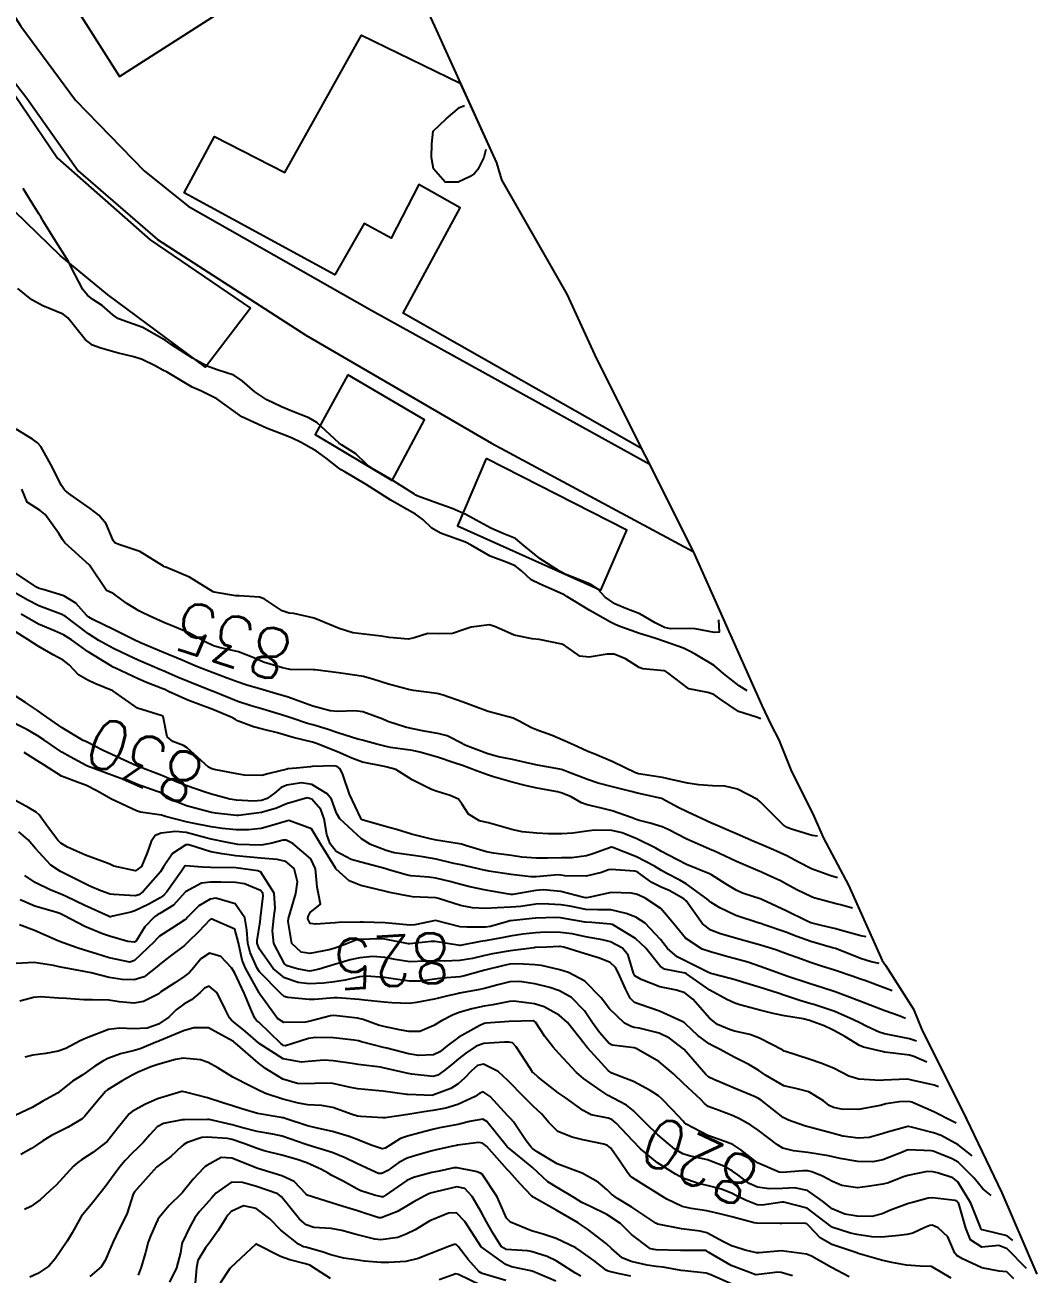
# Model space of a CAD drawing. Header units: metres. Extents: x 318500 to 325275, y 7408834 to 7428799.
# Drawn here: x 321994.5 to 322074.8, y 7423178.1 to 7423277.9 of the extents above; entities that cross this region are included whole.
import ezdxf
from ezdxf.enums import TextEntityAlignment as Align

# ---------------------------------------------------------------- set-up
doc = ezdxf.new("R2010")
doc.units = ezdxf.units.M
doc.header["$MEASUREMENT"] = 0
for name, color, linetype in [('Area', 45, 'Continuous'), ('Cotas', 45, 'Continuous'), ('Curvas de Nivel 1m', 11, 'Continuous'), ('Curvas de Nivel 5m', 15, 'Continuous'), ('Edificações', 30, 'Continuous'), ('Vias Primárias', 230, 'Continuous'), ('Vias Secundárias', 230, 'Continuous')]:
    doc.layers.add(name, color=color, linetype=linetype)
doc.styles.add('Style-STANDARD', font='STANDARD.shx')

msp = doc.modelspace()

# ---------------------------------------------------------------- linework, layer by layer
at = {"layer": 'Area'}
msp.add_lwpolyline([(322022.655, 7423287.759), (322027.238, 7423277.824), (322032.185, 7423266.905), (322032.6, 7423265.552), (322037.802, 7423256.427), (322040.186, 7423251.253), (322047.896, 7423235.872), (322050.324, 7423230.438), (322053.38, 7423223.571), (322054.131, 7423222.013), (322054.759, 7423220.826), (322055.698, 7423218.448), (322057.531, 7423214.751), (322058.321, 7423212.976), (322060.299, 7423209.231), (322062.996, 7423203.216), (322063.269, 7423202.845), (322065.517, 7423199.33), (322066.194, 7423197.626), (322069.413, 7423191.219), (322072.552, 7423184.667), (322075.348, 7423178.178)], dxfattribs=at)
at = {"layer": 'Curvas de Nivel 1m', "flags": 128}
for points, elevation in [([(322031.33, 7423267.98), (322031.176, 7423267.322), (322030.698, 7423266.384), (322030.427, 7423266.065), (322030.101, 7423265.823), (322029.141, 7423265.358), (322028.094, 7423265.356), (322027.167, 7423266.434), (322027.01, 7423267.327), (322027.018, 7423268.437), (322027.144, 7423269.436), (322028.16, 7423270.42), (322029.245, 7423271.333), (322029.63, 7423271.49)], 839), ([(322049.92, 7423230.42), (322049.968, 7423229.431), (322049.619, 7423229.403), (322048.059, 7423229.71), (322047.624, 7423229.725), (322046.086, 7423229.71), (322045.625, 7423229.82), (322044.867, 7423230.191), (322043.64, 7423230.885), (322042.532, 7423231.336), (322041.652, 7423231.692), (322040.887, 7423232.242), (322040.292, 7423232.876), (322039.67, 7423233.256), (322038.97, 7423233.568), (322037.678, 7423234.074), (322037.225, 7423234.295), (322035.695, 7423235.293), (322034.393, 7423236.33), (322033.718, 7423236.906), (322032.785, 7423237.293), (322031.731, 7423237.741), (322030.57, 7423238.382), (322029.744, 7423238.837), (322028.648, 7423239.311), (322027.748, 7423239.618), (322025.909, 7423240.296), (322025.759, 7423240.376), (322025.637, 7423240.451), (322023.777, 7423241.628), (322022.273, 7423242.493), (322021.977, 7423242.682), (322021.794, 7423242.873), (322020.955, 7423243.666), (322019.809, 7423244.385), (322019.72, 7423244.441), (322019.624, 7423244.532), (322017.834, 7423246.171), (322017.208, 7423246.559), (322015.848, 7423247.088), (322015.023, 7423247.422), (322013.86, 7423247.976), (322012.879, 7423248.62), (322011.879, 7423249.515), (322011.199, 7423249.957), (322009.887, 7423250.376), (322009.078, 7423250.668), (322007.899, 7423251.301), (322006.216, 7423252.405), (322005.918, 7423252.61), (322005.761, 7423252.712), (322003.935, 7423253.752), (322002.383, 7423254.316), (322001.946, 7423254.474), (322001.545, 7423254.766), (322000.698, 7423255.519), (321999.962, 7423256.001), (321999.514, 7423256.345), (321999.159, 7423256.802), (321998.192, 7423258.623), (321998.103, 7423258.818), (321998.003, 7423259.034), (321996.862, 7423260.832), (321996.043, 7423262.173), (321995.794, 7423262.59), (321995.635, 7423262.846), (321994.901, 7423264.024), (321994.393, 7423264.865)], 838), ([(322052.23, 7423224.76), (322051.566, 7423225.141), (322050.355, 7423226.118), (322049.586, 7423226.773), (322048.052, 7423227.689), (322047.598, 7423227.916), (322047.451, 7423228.004), (322047.123, 7423228.157), (322045.608, 7423228.702), (322044.853, 7423228.949), (322043.617, 7423229.32), (322041.902, 7423229.951), (322041.628, 7423230.072), (322041.312, 7423230.235), (322039.644, 7423231.169), (322037.816, 7423232.288), (322037.719, 7423232.348), (322037.661, 7423232.378), (322037.493, 7423232.461), (322035.67, 7423233.262), (322034.962, 7423233.61), (322034.191, 7423234.332), (322033.686, 7423234.727), (322033.04, 7423234.999), (322031.697, 7423235.506), (322030.166, 7423236.385), (322029.714, 7423236.624), (322028.397, 7423237.087), (322027.719, 7423237.335), (322027.037, 7423237.744), (322026.303, 7423238.441), (322025.736, 7423238.865), (322024.829, 7423239.374), (322023.753, 7423239.974), (322022.951, 7423240.482), (322021.771, 7423241.221), (322020.07, 7423242.241), (322019.788, 7423242.404), (322019.605, 7423242.532), (322018.584, 7423243.328), (322017.803, 7423243.889), (322017.378, 7423244.129), (322016.584, 7423244.568), (322015.816, 7423244.958), (322015.217, 7423245.191), (322013.827, 7423245.714), (322011.84, 7423246.63), (322009.861, 7423248.055), (322008.617, 7423248.673), (322007.873, 7423249.005), (322006.816, 7423249.632), (322005.885, 7423250.182), (322005.532, 7423250.361), (322004.869, 7423250.725), (322003.897, 7423251.211), (322003.235, 7423251.411), (322001.905, 7423251.742), (322000.579, 7423252.111), (321999.913, 7423252.345), (321999.333, 7423252.799), (321997.946, 7423254.53), (321997.576, 7423254.824), (321995.957, 7423255.492), (321995.073, 7423255.965), (321993.97, 7423256.87)], 837), ([(322053.3, 7423222.52), (322052.971, 7423222.636), (322051.535, 7423223.112), (322050.023, 7423224.123), (322049.555, 7423224.445), (322049.077, 7423224.615), (322047.561, 7423224.906), (322045.875, 7423226.176), (322045.708, 7423226.305), (322045.582, 7423226.353), (322043.882, 7423226.504), (322043.584, 7423226.612), (322042.499, 7423227.312), (322041.595, 7423227.691), (322041.035, 7423227.679), (322039.592, 7423227.446), (322038.841, 7423227.52), (322037.747, 7423228.288), (322037.602, 7423228.397), (322037.423, 7423228.471), (322035.608, 7423228.85), (322035.036, 7423228.892), (322033.613, 7423229.183), (322032.123, 7423229.862), (322031.625, 7423230.015), (322030.171, 7423229.835), (322029.619, 7423229.652), (322028.684, 7423229.334), (322027.613, 7423229.31), (322026.721, 7423229.325), (322025.608, 7423228.983), (322025.175, 7423228.886), (322023.608, 7423229.012), (322022.982, 7423229.107), (322021.612, 7423229.275), (322020.731, 7423229.391), (322019.618, 7423229.719), (322017.63, 7423230.55), (322015.997, 7423230.938), (322015.634, 7423230.956), (322015.071, 7423231.15), (322013.645, 7423232.094), (322013.261, 7423232.221), (322011.647, 7423232.325), (322011.359, 7423232.346), (322009.65, 7423232.623), (322009.557, 7423232.661), (322007.667, 7423233.824), (322005.772, 7423234.616), (322005.679, 7423234.659), (322005.597, 7423234.711), (322003.697, 7423235.868), (322002.016, 7423236.447), (322001.707, 7423236.574), (322001.567, 7423236.762), (322001.026, 7423238.074), (322000.427, 7423238.78), (321999.738, 7423239.315), (321998.144, 7423240.424), (321997.759, 7423240.731), (321997.672, 7423240.821), (321997.452, 7423241.136), (321996.6, 7423242.832), (321995.804, 7423244.271), (321995.526, 7423244.563), (321995.126, 7423244.85), (321993.822, 7423245.641)], 836), ([(322059.44, 7423209.82), (322059.359, 7423209.842), (322059.242, 7423209.875), (322058.828, 7423209.998), (322057.368, 7423210.54), (322056.369, 7423211.041), (322055.383, 7423211.577), (322054.332, 7423212.061), (322053.396, 7423212.45), (322052.756, 7423212.724), (322051.408, 7423213.3), (322049.498, 7423214.129), (322049.444, 7423214.153), (322049.42, 7423214.159), (322049.374, 7423214.177), (322047.429, 7423215.097), (322046.707, 7423215.435), (322045.44, 7423216.131), (322045.406, 7423216.146), (322045.258, 7423216.183), (322043.446, 7423216.581), (322042.962, 7423216.7), (322041.453, 7423217.082), (322040.32, 7423217.384), (322039.461, 7423217.659), (322037.863, 7423218.284), (322037.472, 7423218.442), (322037.26, 7423218.506), (322035.478, 7423218.82), (322034.854, 7423218.945), (322033.484, 7423219.266), (322032.345, 7423219.493), (322031.49, 7423219.713), (322029.748, 7423220.386), (322029.583, 7423220.472), (322029.501, 7423220.526), (322028.244, 7423221.145), (322027.509, 7423221.347), (322026.418, 7423221.524), (322025.513, 7423221.707), (322024.925, 7423221.859), (322023.518, 7423222.299), (322023.395, 7423222.348), (322023.111, 7423222.476), (322021.529, 7423223.074), (322020.89, 7423223.146), (322019.529, 7423223.088), (322018.907, 7423223.151), (322017.535, 7423223.534), (322016.049, 7423224.065), (322015.545, 7423224.235), (322014.353, 7423224.592), (322013.552, 7423224.836), (322012.174, 7423225.238), (322011.558, 7423225.437), (322010.685, 7423225.767), (322009.565, 7423226.177), (322008.3, 7423226.673), (322007.575, 7423226.987), (322007.079, 7423227.186), (322005.586, 7423227.804), (322003.748, 7423228.588), (322003.599, 7423228.654), (322003.411, 7423228.742), (322001.613, 7423229.652), (321999.962, 7423230.448), (321999.628, 7423230.638), (321999.453, 7423230.793), (321998.585, 7423231.751), (321997.645, 7423232.346), (321995.971, 7423232.837), (321995.651, 7423232.928), (321995.459, 7423233.036), (321993.67, 7423234.233)], 834), ([(322060.62, 7423207.4), (322059.666, 7423207.656), (322059.336, 7423207.743), (322058.352, 7423208.005), (322057.546, 7423208.221), (322057.343, 7423208.294), (322056.176, 7423208.865), (322055.353, 7423209.325), (322054.876, 7423209.576), (322053.815, 7423210.065), (322053.363, 7423210.264), (322053.038, 7423210.401), (322051.375, 7423211.111), (322049.546, 7423211.969), (322049.389, 7423212.037), (322049.155, 7423212.132), (322047.401, 7423212.909), (322045.918, 7423213.667), (322045.416, 7423213.894), (322044.475, 7423214.194), (322043.62, 7423214.405), (322043.422, 7423214.458), (322043.039, 7423214.599), (322041.429, 7423215.173), (322040.576, 7423215.387), (322039.434, 7423215.648), (322038.976, 7423215.807), (322038.157, 7423216.279), (322037.444, 7423216.589), (322037.063, 7423216.677), (322035.45, 7423216.972), (322034.603, 7423217.173), (322033.457, 7423217.467), (322031.947, 7423217.871), (322031.465, 7423218.034), (322030.586, 7423218.373), (322029.476, 7423218.776), (322028.898, 7423218.979), (322027.486, 7423219.458), (322026.067, 7423219.858), (322025.493, 7423219.976), (322023.724, 7423220.239), (322023.497, 7423220.279), (322022.641, 7423220.483), (322021.749, 7423220.743), (322021.503, 7423220.809), (322021.11, 7423220.898), (322019.509, 7423221.405), (322018.673, 7423221.694), (322017.515, 7423222.032), (322017.108, 7423222.148), (322015.84, 7423222.575), (322015.522, 7423222.686), (322015.37, 7423222.734), (322013.53, 7423223.291), (322012.593, 7423223.555), (322011.539, 7423223.904), (322009.653, 7423224.658), (322009.582, 7423224.691), (322009.55, 7423224.702), (322009.483, 7423224.728), (322007.558, 7423225.491), (322006.719, 7423225.85), (322005.566, 7423226.345), (322005.307, 7423226.453), (322004.683, 7423226.723), (322003.577, 7423227.207), (322002.761, 7423227.57), (322001.591, 7423228.141), (322000.429, 7423228.778), (321999.608, 7423229.308), (321997.746, 7423230.701), (321997.629, 7423230.778), (321997.542, 7423230.821), (321995.637, 7423231.544), (321994.767, 7423231.978), (321993.648, 7423232.637)], 833), ([(322061.73, 7423205.1), (322061.298, 7423205.183), (322059.649, 7423205.642), (322059.306, 7423205.736), (322058.165, 7423206.007), (322057.313, 7423206.23), (322056.961, 7423206.379), (322055.327, 7423207.194), (322053.432, 7423208.069), (322053.369, 7423208.099), (322053.34, 7423208.111), (322051.845, 7423208.592), (322051.347, 7423208.822), (322050.552, 7423209.312), (322049.359, 7423210.054), (322049.196, 7423210.132), (322047.371, 7423210.896), (322045.932, 7423211.622), (322045.386, 7423211.934), (322044.931, 7423212.187), (322043.401, 7423212.933), (322042.225, 7423213.405), (322041.411, 7423213.599), (322040.046, 7423213.615), (322039.409, 7423213.535), (322038.286, 7423213.398), (322037.406, 7423213.34), (322036.357, 7423213.345), (322035.406, 7423213.382), (322034.237, 7423213.498), (322033.41, 7423213.675), (322031.568, 7423214.209), (322031.418, 7423214.241), (322030.846, 7423214.369), (322029.959, 7423214.916), (322029.433, 7423215.72), (322029.152, 7423216.109), (322028.48, 7423216.404), (322027.444, 7423216.717), (322027, 7423216.871), (322025.458, 7423217.65), (322024.151, 7423218.46), (322023.473, 7423218.666), (322023.239, 7423218.708), (322021.478, 7423219.057), (322020.629, 7423219.363), (322019.49, 7423219.882), (322017.824, 7423220.545), (322017.586, 7423220.634), (322017.501, 7423220.66), (322015.949, 7423221.018), (322015.506, 7423221.146), (322014.696, 7423221.4), (322013.511, 7423221.692), (322012.78, 7423221.878), (322011.517, 7423222.365), (322011.341, 7423222.455), (322010.996, 7423222.638), (322009.529, 7423223.269), (322008.601, 7423223.603), (322007.54, 7423224.007), (322006, 7423224.703), (322005.692, 7423224.848), (322005.552, 7423224.907), (322004.24, 7423225.413), (322003.56, 7423225.71), (322001.757, 7423226.569), (322001.569, 7423226.643), (322001.493, 7423226.685), (322001.366, 7423226.763), (321999.586, 7423227.866), (321998.24, 7423228.81), (321997.606, 7423229.221), (321996.893, 7423229.544), (321995.619, 7423230.086), (321994.221, 7423230.861)], 832), ([(322062.76, 7423202.98), (322062.128, 7423203.1), (322061.274, 7423203.371), (322059.741, 7423203.985), (322059.283, 7423204.165), (322059.043, 7423204.235), (322057.291, 7423204.747), (322056.193, 7423205.14), (322055.301, 7423205.469), (322053.581, 7423206.067), (322053.311, 7423206.161), (322053.18, 7423206.204), (322051.321, 7423206.817), (322050.022, 7423207.428), (322049.336, 7423207.861), (322048.987, 7423208.134), (322047.352, 7423209.335), (322046.835, 7423209.638), (322045.802, 7423210.173), (322045.364, 7423210.417), (322044.811, 7423210.746), (322043.379, 7423211.505), (322041.482, 7423212.229), (322041.39, 7423212.255), (322041.365, 7423212.256), (322041.287, 7423212.232), (322039.896, 7423211.739), (322039.38, 7423211.584), (322038.222, 7423211.427), (322037.377, 7423211.413), (322036.278, 7423211.395), (322035.376, 7423211.377), (322034.23, 7423211.475), (322033.379, 7423211.597), (322031.944, 7423211.792), (322031.383, 7423211.906), (322029.786, 7423212.384), (322029.392, 7423212.51), (322029.238, 7423212.547), (322027.396, 7423212.84), (322026.885, 7423212.938), (322025.403, 7423213.313), (322024.197, 7423213.67), (322023.411, 7423213.893), (322021.47, 7423214.448), (322021.42, 7423214.472), (322021.392, 7423214.5), (322021.344, 7423214.578), (322020.446, 7423216.51), (322019.916, 7423218.062), (322019.719, 7423218.518), (322019.473, 7423218.702), (322019.229, 7423218.768), (322017.472, 7423218.705), (322017.331, 7423218.693), (322016.221, 7423218.569), (322015.538, 7423218.51), (322015.469, 7423218.507), (322013.933, 7423218.125), (322013.461, 7423217.984), (322012.072, 7423218.01), (322011.462, 7423218.121), (322009.649, 7423218.476), (322009.468, 7423218.524), (322009.183, 7423218.663), (322007.493, 7423220.206), (322007.199, 7423220.388), (322006.343, 7423220.697), (322005.88, 7423221.088), (322005.574, 7423222.709), (322005.52, 7423222.739), (322005.483, 7423222.748), (322003.529, 7423223.363), (322001.55, 7423224.76), (322000.111, 7423225.337), (321999.558, 7423225.606), (321998.796, 7423226.035), (321998.055, 7423226.813), (321997.576, 7423227.188), (321996.786, 7423227.624), (321995.592, 7423228.32), (321994.747, 7423228.853), (321993.61, 7423229.561)], 831), ([(322064.87, 7423198.6), (322064.346, 7423198.79), (322063.219, 7423199.193), (322061.23, 7423199.97), (322059.241, 7423200.73), (322058.181, 7423201.071), (322057.25, 7423201.352), (322055.305, 7423202.004), (322055.26, 7423202.018), (322055.174, 7423202.051), (322053.267, 7423202.747), (322052.261, 7423203.076), (322051.273, 7423203.361), (322050.686, 7423203.521), (322049.278, 7423203.913), (322048.613, 7423204.137), (322047.293, 7423204.991), (322046.325, 7423206.165), (322045.328, 7423207.362), (322044.08, 7423208.199), (322043.56, 7423208.425), (322043.343, 7423208.506), (322042.952, 7423208.606), (322041.344, 7423208.656), (322039.545, 7423208.257), (322039.385, 7423208.214), (322039.339, 7423208.216), (322039.16, 7423208.262), (322037.344, 7423208.726), (322035.914, 7423208.87), (322035.345, 7423208.818), (322033.492, 7423208.488), (322033.341, 7423208.483), (322033.174, 7423208.509), (322031.345, 7423208.84), (322030.074, 7423209.106), (322029.349, 7423209.286), (322028.476, 7423209.528), (322027.354, 7423209.798), (322026.801, 7423209.872), (322025.355, 7423209.984), (322024.969, 7423210.058), (322023.584, 7423210.467), (322023.361, 7423210.535), (322023.273, 7423210.559), (322021.369, 7423211.071), (322020.587, 7423211.293), (322019.381, 7423211.927), (322018.894, 7423212.527), (322018.644, 7423213.289), (322018.431, 7423214.535), (322018.159, 7423215.271), (322017.436, 7423216.111), (322017.079, 7423216.198), (322015.431, 7423215.728), (322014.622, 7423215.394), (322013.424, 7423215.036), (322011.596, 7423214.802), (322011.422, 7423214.802), (322009.743, 7423214.975), (322009.424, 7423215.038), (322008.921, 7423215.169), (322007.429, 7423215.571), (322006.64, 7423215.9), (322005.439, 7423216.578), (322005.35, 7423216.622), (322005.095, 7423216.715), (322003.448, 7423217.29), (322002.621, 7423217.58), (322001.459, 7423218.006), (321999.518, 7423218.741), (321999.47, 7423218.76), (321999.408, 7423218.791), (321998.141, 7423219.474), (321997.48, 7423219.851), (321996.04, 7423220.834), (321995.495, 7423221.195), (321994.725, 7423221.628), (321993.511, 7423222.255)], 829), ([(322065.75, 7423196.77), (322065.191, 7423196.965), (322064.398, 7423197.128), (322063.194, 7423197.367), (322062.752, 7423197.503), (322061.772, 7423197.961), (322061.204, 7423198.239), (322060.704, 7423198.478), (322059.217, 7423199.135), (322057.548, 7423199.693), (322057.226, 7423199.785), (322056.424, 7423200.032), (322055.236, 7423200.421), (322054.688, 7423200.606), (322053.245, 7423201.06), (322051.843, 7423201.499), (322051.254, 7423201.673), (322049.538, 7423202.126), (322049.316, 7423202.185), (322049.261, 7423202.197), (322049.137, 7423202.255), (322047.27, 7423203.183), (322046.621, 7423203.508), (322045.863, 7423204.171), (322045.291, 7423204.907), (322044.065, 7423206.199), (322043.317, 7423206.678), (322042.564, 7423206.975), (322041.325, 7423207.262), (322040.301, 7423207.27), (322039.326, 7423207.304), (322038.041, 7423207.561), (322037.331, 7423207.675), (322035.882, 7423207.752), (322035.331, 7423207.713), (322034.136, 7423207.52), (322033.327, 7423207.466), (322032.248, 7423207.429), (322031.325, 7423207.366), (322030.279, 7423207.422), (322029.329, 7423207.623), (322027.571, 7423208.182), (322027.337, 7423208.234), (322025.474, 7423208.302), (322025.338, 7423208.316), (322024.632, 7423208.451), (322023.546, 7423208.671), (322023.342, 7423208.717), (322021.927, 7423209.072), (322021.347, 7423209.214), (322020.432, 7423209.59), (322019.398, 7423210.52), (322019.361, 7423210.57), (322018.132, 7423212.539), (322017.408, 7423213.737), (322015.607, 7423214.387), (322015.417, 7423214.35), (322014.064, 7423213.939), (322013.408, 7423213.768), (322012.374, 7423213.647), (322011.405, 7423213.647), (322010.294, 7423213.759), (322009.409, 7423213.901), (322007.917, 7423214.171), (322007.414, 7423214.282), (322005.757, 7423214.705), (322005.501, 7423214.789), (322005.421, 7423214.817), (322003.744, 7423215.056), (322003.424, 7423215.159), (322002.646, 7423215.53), (322001.43, 7423216.106), (322000.272, 7423216.778), (321999.446, 7423217.179), (321998.847, 7423217.402), (321997.457, 7423217.946), (321996.022, 7423218.834), (321995.474, 7423219.197), (321994.453, 7423219.829)], 828), ([(322066.56, 7423195.11), (322065.527, 7423195.555), (322065.176, 7423195.654), (322063.223, 7423195.896), (322063.179, 7423195.902), (322063.001, 7423195.943), (322061.508, 7423196.29), (322061.185, 7423196.429), (322060.012, 7423197.161), (322059.196, 7423197.599), (322058.933, 7423197.73), (322058.366, 7423198.003), (322057.206, 7423198.429), (322056.679, 7423198.557), (322055.211, 7423198.79), (322054.296, 7423198.977), (322053.218, 7423199.246), (322051.642, 7423199.676), (322051.226, 7423199.821), (322050.587, 7423200.11), (322049.241, 7423200.845), (322047.38, 7423202.149), (322047.26, 7423202.199), (322045.625, 7423202.536), (322045.266, 7423202.768), (322044.135, 7423204.191), (322043.292, 7423204.981), (322041.453, 7423206.083), (322041.308, 7423206.129), (322039.818, 7423206.252), (322039.31, 7423206.284), (322039.285, 7423206.285), (322037.315, 7423206.633), (322036.939, 7423206.663), (322035.314, 7423206.604), (322035.049, 7423206.579), (322033.311, 7423206.398), (322033.263, 7423206.389), (322033.091, 7423206.342), (322031.717, 7423205.942), (322031.303, 7423205.887), (322029.814, 7423205.871), (322029.303, 7423205.914), (322027.31, 7423206.42), (322025.672, 7423206.069), (322025.304, 7423206.044), (322023.578, 7423206.194), (322023.306, 7423206.217), (322021.536, 7423206.268), (322021.307, 7423206.273), (322019.584, 7423206.24), (322019.306, 7423206.228), (322017.732, 7423206.115), (322017.304, 7423206.173), (322017.135, 7423206.553), (322017.146, 7423206.72), (322017.318, 7423207.052), (322018.139, 7423207.727), (322017.967, 7423208.541), (322017.867, 7423209.064), (322017.735, 7423210.544), (322017.372, 7423211.327), (322015.931, 7423212.572), (322015.394, 7423212.826), (322015.151, 7423212.826), (322014.259, 7423212.591), (322013.543, 7423212.443), (322013.387, 7423212.432), (322011.525, 7423212.491), (322011.388, 7423212.503), (322010.707, 7423212.64), (322009.394, 7423212.914), (322009.071, 7423212.987), (322007.401, 7423213.431), (322006.564, 7423213.531), (322005.4, 7423213.374), (322004.927, 7423213.187), (322004.598, 7423212.722), (322004.282, 7423211.82), (322003.839, 7423210.733), (322003.356, 7423210.373), (322001.627, 7423210.757), (322001.362, 7423210.878), (322001.168, 7423210.958), (321999.373, 7423211.624), (321997.931, 7423212.262), (321997.387, 7423212.591), (321997.151, 7423212.822), (321996.325, 7423213.906), (321995.667, 7423214.837), (321995.413, 7423215.072), (321994.85, 7423215.417), (321993.43, 7423216.188)], 827), ([(322067.51, 7423193.14), (322067.144, 7423193.253), (322065.383, 7423193.672), (322065.148, 7423193.724), (322064.974, 7423193.739), (322063.147, 7423193.655), (322062.84, 7423193.64), (322061.146, 7423193.733), (322060.351, 7423193.978), (322059.159, 7423194.59), (322058.17, 7423195), (322057.17, 7423195.347), (322055.285, 7423195.942), (322055.179, 7423195.984), (322055.057, 7423196.051), (322053.19, 7423197.022), (322052.417, 7423197.306), (322051.195, 7423197.578), (322050.795, 7423197.703), (322049.843, 7423198.12), (322049.207, 7423198.603), (322047.872, 7423200.144), (322047.237, 7423200.628), (322046.561, 7423200.839), (322045.244, 7423201.116), (322043.756, 7423201.691), (322043.257, 7423201.985), (322043.142, 7423202.202), (322042.719, 7423203.653), (322042.248, 7423204.215), (322041.287, 7423204.698), (322040.667, 7423204.862), (322039.293, 7423205.117), (322038.232, 7423205.335), (322037.298, 7423205.467), (322036.11, 7423205.486), (322035.297, 7423205.433), (322034.295, 7423205.325), (322033.292, 7423205.167), (322032.613, 7423205.024), (322031.286, 7423204.788), (322030.919, 7423204.733), (322029.28, 7423204.409), (322029.264, 7423204.406), (322027.285, 7423204.741), (322026.971, 7423204.737), (322025.282, 7423204.552), (322025.164, 7423204.56), (322023.287, 7423204.921), (322022.81, 7423204.954), (322021.286, 7423204.886), (322020.957, 7423204.831), (322020.146, 7423204.511), (322019.516, 7423204.279), (322019.277, 7423204.203), (322018.827, 7423204.078), (322017.272, 7423203.769), (322016.597, 7423203.884), (322015.832, 7423204.572), (322015.547, 7423206.336), (322015.587, 7423206.576), (322015.983, 7423207.918), (322016.165, 7423208.568), (322016.287, 7423209.504), (322016.034, 7423210.57), (322015.368, 7423211.135), (322014.682, 7423211.275), (322013.372, 7423211.383), (322012.521, 7423211.465), (322011.374, 7423211.588), (322010.287, 7423211.735), (322009.379, 7423211.902), (322007.611, 7423212.453), (322007.387, 7423212.464), (322006.304, 7423211.768), (322005.602, 7423210.706), (322005.356, 7423210.308), (322003.966, 7423208.731), (322003.611, 7423208.46), (322003.335, 7423208.385), (322001.614, 7423208.479), (322001.336, 7423208.518), (322000.581, 7423208.771), (321999.719, 7423209.16), (321999.346, 7423209.34), (321998.373, 7423209.828), (321997.355, 7423210.312), (321996.59, 7423210.828), (321995.38, 7423212.153), (321994.787, 7423212.849), (321994.037, 7423213.501)], 826), ([(322070.18, 7423187.63), (322069.08, 7423188.505), (322067.721, 7423189.25), (322067.094, 7423189.472), (322065.343, 7423189.908), (322065.101, 7423189.961), (322065.051, 7423189.961), (322064.866, 7423189.914), (322063.496, 7423189.532), (322063.092, 7423189.395), (322061.957, 7423189.087), (322061.086, 7423189.03), (322059.87, 7423189.201), (322059.091, 7423189.397), (322057.203, 7423189.914), (322057.099, 7423189.94), (322056.791, 7423190.025), (322055.522, 7423190.461), (322055.106, 7423190.678), (322053.328, 7423192.068), (322053.122, 7423192.212), (322052.854, 7423192.344), (322051.134, 7423193.058), (322049.555, 7423193.705), (322049.147, 7423193.914), (322048.904, 7423194.124), (322047.18, 7423196.118), (322047.148, 7423196.15), (322046.026, 7423197.005), (322045.192, 7423197.426), (322043.586, 7423197.806), (322043.197, 7423197.876), (322042.94, 7423197.946), (322042.416, 7423198.212), (322041.217, 7423199.367), (322040.545, 7423200.24), (322039.25, 7423201.563), (322037.936, 7423202.273), (322037.262, 7423202.481), (322035.782, 7423202.819), (322035.266, 7423202.88), (322033.892, 7423202.957), (322033.266, 7423202.922), (322032.782, 7423202.827), (322031.261, 7423202.443), (322030.969, 7423202.364), (322029.648, 7423201.99), (322029.253, 7423201.926), (322027.856, 7423201.805), (322027.25, 7423201.73), (322026.099, 7423201.58), (322025.247, 7423201.579), (322023.951, 7423201.758), (322023.251, 7423201.852), (322021.784, 7423201.96), (322021.251, 7423201.909), (322020.108, 7423201.65), (322019.245, 7423201.52), (322018.374, 7423201.402), (322017.242, 7423201.359), (322016.355, 7423201.451), (322015.249, 7423201.827), (322014.35, 7423202.589), (322013.275, 7423204.133), (322013.125, 7423204.449), (322013.085, 7423204.603), (322013.078, 7423204.808), (322013.306, 7423206.319), (322013.347, 7423206.562), (322013.353, 7423206.6), (322013.546, 7423208.389), (322013.52, 7423208.598), (322013.342, 7423208.812), (322012.072, 7423209.344), (322011.348, 7423209.458), (322010.176, 7423209.476), (322009.348, 7423209.485), (322008.622, 7423209.392), (322007.34, 7423208.712), (322007.313, 7423208.68), (322006.387, 7423207.631), (322005.314, 7423206.972), (322005.139, 7423206.886), (322004.887, 7423206.716), (322004.111, 7423205.914), (322003.375, 7423204.739), (322003.279, 7423204.677), (322002.744, 7423204.745), (322001.286, 7423205.154), (322000.708, 7423205.349), (321999.297, 7423205.946), (321997.644, 7423206.815), (321997.312, 7423206.979), (321997.083, 7423207.053), (321995.321, 7423207.55), (321994.133, 7423208.052)], 824), ([(322071.71, 7423184.46), (322071.037, 7423184.991), (322070.355, 7423185.84), (322069.062, 7423187.11), (322068.588, 7423187.39), (322067.346, 7423187.886), (322067.072, 7423187.991), (322066.947, 7423188.016), (322065.073, 7423188.095), (322064.923, 7423188.061), (322064.625, 7423187.917), (322063.064, 7423187.293), (322062.254, 7423187.144), (322061.062, 7423187.176), (322059.638, 7423187.41), (322059.066, 7423187.549), (322058.702, 7423187.631), (322057.069, 7423187.893), (322055.907, 7423188.032), (322055.073, 7423188.235), (322054.634, 7423188.489), (322053.094, 7423189.682), (322052.512, 7423190.079), (322051.598, 7423190.585), (322051.107, 7423190.811), (322049.992, 7423191.23), (322049.114, 7423191.552), (322048.806, 7423191.814), (322048.519, 7423192.129), (322047.139, 7423193.392), (322046.32, 7423194.162), (322045.165, 7423195.156), (322043.338, 7423196.198), (322043.18, 7423196.237), (322041.425, 7423196.469), (322041.184, 7423196.593), (322040.412, 7423197.461), (322039.852, 7423198.25), (322039.214, 7423199.204), (322038.18, 7423200.271), (322037.238, 7423200.806), (322036.467, 7423201.067), (322035.246, 7423201.349), (322034.041, 7423201.535), (322033.248, 7423201.51), (322032.307, 7423201.286), (322031.239, 7423200.99), (322030.732, 7423200.873), (322029.233, 7423200.598), (322029.057, 7423200.568), (322028.298, 7423200.404), (322027.461, 7423200.182), (322027.226, 7423200.126), (322025.802, 7423199.853), (322025.22, 7423199.775), (322023.846, 7423199.835), (322023.222, 7423199.905), (322021.659, 7423200.058), (322021.224, 7423200.105), (322019.505, 7423200.238), (322019.226, 7423200.241), (322017.65, 7423200.117), (322017.223, 7423200.104), (322015.536, 7423200.265), (322015.227, 7423200.357), (322014.954, 7423200.583), (322013.256, 7423202.314), (322013.063, 7423202.603), (322012.528, 7423203.866), (322012.342, 7423204.614), (322012.249, 7423205.663), (322012.097, 7423206.618), (322011.327, 7423207.738), (322009.784, 7423208.203), (322009.332, 7423208.115), (322008.411, 7423207.582), (322007.52, 7423206.678), (322007.419, 7423206.568), (322007.307, 7423206.469), (322006.223, 7423205.77), (322005.287, 7423205.167), (322005.049, 7423204.948), (322004.852, 7423204.716), (322003.265, 7423203.223), (322002.909, 7423203.099), (322001.267, 7423203.422), (322000.242, 7423203.748), (321999.273, 7423204.053), (321998.692, 7423204.217), (321997.279, 7423204.743), (321997.096, 7423204.822), (321995.291, 7423205.604), (321994.098, 7423206.058)], 823), ([(322073.45, 7423180.87), (322072.984, 7423181.225), (322071.125, 7423181.692), (322070.989, 7423181.707), (322070.914, 7423181.755), (322070.883, 7423181.832), (322070.836, 7423181.988), (322070.074, 7423183.844), (322069.046, 7423185.56), (322068.659, 7423185.866), (322067.424, 7423186.255), (322067.055, 7423186.35), (322066.583, 7423186.366), (322065.051, 7423186.052), (322064.636, 7423185.916), (322063.499, 7423185.477), (322063.041, 7423185.373), (322061.827, 7423185.169), (322061.036, 7423185.056), (322059.766, 7423185.255), (322059.044, 7423185.565), (322058.227, 7423186.002), (322057.383, 7423186.345), (322057.054, 7423186.417), (322056.655, 7423186.423), (322055.044, 7423186.294), (322054.767, 7423186.321), (322053.055, 7423187.077), (322051.715, 7423188.09), (322051.076, 7423188.523), (322050.432, 7423188.754), (322049.087, 7423189.244), (322047.354, 7423190.146), (322047.213, 7423190.26), (322047.102, 7423190.393), (322046.253, 7423191.305), (322045.412, 7423192.176), (322045.124, 7423192.418), (322044.48, 7423192.836), (322043.141, 7423193.569), (322041.403, 7423194.226), (322041.153, 7423194.397), (322039.462, 7423196.256), (322039.333, 7423196.409), (322039.183, 7423196.606), (322037.86, 7423198.273), (322037.209, 7423198.866), (322036.007, 7423199.509), (322035.222, 7423199.766), (322033.581, 7423199.978), (322033.224, 7423199.946), (322031.898, 7423199.675), (322031.218, 7423199.564), (322030.224, 7423199.366), (322029.21, 7423199.064), (322028.722, 7423198.883), (322027.795, 7423198.411), (322027.196, 7423198.031), (322026.07, 7423197.553), (322025.191, 7423197.546), (322024.434, 7423197.693), (322023.195, 7423197.943), (322022.769, 7423198.049), (322021.532, 7423198.495), (322021.201, 7423198.595), (322021.084, 7423198.619), (322019.205, 7423198.823), (322018.924, 7423198.805), (322017.931, 7423198.539), (322017.198, 7423198.342), (322016.928, 7423198.285), (322015.197, 7423198.272), (322014.705, 7423198.585), (322013.294, 7423200.535), (322013.246, 7423200.6), (322013.23, 7423200.625), (322012.134, 7423202.617), (322011.887, 7423203.241), (322011.597, 7423204.625), (322011.296, 7423205.714), (322009.414, 7423206.553), (322009.307, 7423206.477), (322008.424, 7423205.537), (322007.542, 7423204.677), (322007.41, 7423204.548), (322007.277, 7423204.42), (322006.139, 7423203.567), (322005.262, 7423202.898), (322005.06, 7423202.713), (322004.056, 7423201.919), (322003.244, 7423201.684), (322002.296, 7423201.698), (322001.246, 7423201.858), (321999.81, 7423202.223), (321999.253, 7423202.346), (321997.393, 7423202.683), (321997.258, 7423202.709), (321996.798, 7423202.825), (321995.262, 7423203.06), (321993.336, 7423202.944)], 822), ([(322074.53, 7423178.63), (322072.974, 7423180.202), (322072.33, 7423180.463), (322070.975, 7423180.334), (322070.06, 7423180.923), (322069.68, 7423181.85), (322069.155, 7423183.721), (322069.096, 7423183.859), (322069.022, 7423183.962), (322068.836, 7423184.049), (322067.026, 7423184.28), (322066.671, 7423184.248), (322065.417, 7423183.906), (322065.111, 7423183.817), (322065.018, 7423183.787), (322063.662, 7423183.279), (322063.006, 7423183.005), (322062.173, 7423182.782), (322061.002, 7423182.795), (322060.018, 7423182.967), (322059.011, 7423183.392), (322058.236, 7423184.002), (322057.033, 7423184.855), (322055.994, 7423185.067), (322055.03, 7423185.02), (322053.97, 7423184.997), (322053.031, 7423185.126), (322052.376, 7423185.423), (322051.461, 7423186.094), (322051.045, 7423186.407), (322050.363, 7423186.794), (322049.058, 7423187.294), (322047.576, 7423187.628), (322047.065, 7423187.789), (322046.449, 7423188.159), (322045.087, 7423189.3), (322044.167, 7423190.189), (322043.111, 7423191.252), (322042.574, 7423191.668), (322041.503, 7423192.224), (322041.123, 7423192.428), (322040.557, 7423192.81), (322039.143, 7423193.806), (322038.581, 7423194.266), (322037.173, 7423195.783), (322036.73, 7423196.287), (322036.054, 7423197.162), (322035.314, 7423198.308), (322035.201, 7423198.388), (322035.111, 7423198.401), (322033.2, 7423198.34), (322031.344, 7423198.213), (322031.198, 7423198.179), (322030.856, 7423198.024), (322029.187, 7423197.104), (322028.244, 7423196.404), (322027.662, 7423195.923), (322027.169, 7423195.68), (322025.969, 7423195.631), (322025.17, 7423195.771), (322023.434, 7423196.208), (322023.177, 7423196.278), (322022.348, 7423196.482), (322021.418, 7423196.732), (322021.183, 7423196.793), (322020.826, 7423196.861), (322019.185, 7423197.048), (322017.724, 7423197.08), (322017.184, 7423196.982), (322015.839, 7423196.57), (322015.345, 7423196.41), (322015.178, 7423196.432), (322014.96, 7423196.582), (322013.197, 7423198.283), (322013.031, 7423198.435), (322012.891, 7423198.605), (322012.656, 7423199.16), (322012.028, 7423200.618), (322011.254, 7423202.254), (322011.034, 7423202.633), (322010.168, 7423203.545), (322009.271, 7423203.802), (322008.574, 7423203.36), (322008.005, 7423202.673), (322007.658, 7423202.272), (322007.249, 7423201.939), (322006.486, 7423201.447), (322005.383, 7423200.708), (322005.303, 7423200.635), (322005.228, 7423200.57), (322003.992, 7423199.955), (322003.216, 7423199.809), (322002.046, 7423199.923), (322001.219, 7423200.052), (321999.919, 7423200.08), (321999.219, 7423200.077), (321997.858, 7423200.173), (321997.221, 7423200.203), (321995.746, 7423200.311), (321995.221, 7423200.269), (321994.105, 7423199.969)], 821), ([(322068.521, 7423177.866), (322066.953, 7423178.785), (322066.04, 7423178.813), (322064.955, 7423178.895), (322063.767, 7423179.119), (322062.96, 7423179.287), (322061.094, 7423179.833), (322060.969, 7423179.879), (322060.737, 7423179.964), (322059.392, 7423180.404), (322058.976, 7423180.545), (322058.054, 7423181.077), (322057.181, 7423182.017), (322056.992, 7423182.184), (322056.777, 7423182.239), (322054.993, 7423182.215), (322054.822, 7423182.213), (322052.993, 7423182.249), (322052.785, 7423182.281), (322051, 7423182.762), (322050.138, 7423182.974), (322049.006, 7423183.218), (322047.736, 7423183.412), (322047.012, 7423183.585), (322045.788, 7423184.168), (322045.311, 7423184.464), (322045.025, 7423184.65), (322043.841, 7423185.382), (322043.037, 7423185.881), (322042.86, 7423186.024), (322042.705, 7423186.205), (322041.992, 7423187.279), (322041.316, 7423188.226), (322041.073, 7423188.444), (322040.768, 7423188.542), (322039.079, 7423188.89), (322038.234, 7423189.117), (322037.089, 7423189.57), (322036.372, 7423190.291), (322035.776, 7423190.969), (322035.113, 7423191.601), (322034.753, 7423191.952), (322034.387, 7423192.321), (322033.139, 7423193.613), (322032.323, 7423194.348), (322031.159, 7423194.946), (322030.683, 7423194.841), (322030.163, 7423194.375), (322029.667, 7423193.857), (322029.135, 7423193.367), (322028.537, 7423192.991), (322027.121, 7423192.454), (322027.088, 7423192.453), (322025.121, 7423192.517), (322025.039, 7423192.524), (322023.125, 7423192.775), (322022.792, 7423192.808), (322021.127, 7423192.977), (322020.543, 7423193.092), (322019.133, 7423193.392), (322018.229, 7423193.438), (322017.132, 7423193.363), (322016.305, 7423193.39), (322015.137, 7423193.74), (322013.739, 7423194.594), (322013.157, 7423195.053), (322011.333, 7423196.628), (322011.251, 7423196.699), (322011.181, 7423196.743), (322009.963, 7423197.424), (322009.192, 7423197.848), (322008.019, 7423197.845), (322007.189, 7423197.615), (322005.284, 7423196.811), (322005.18, 7423196.76), (322005.073, 7423196.712), (322003.731, 7423196.172), (322003.169, 7423196.012), (322002.155, 7423195.761), (322001.159, 7423195.391), (322000.741, 7423195.181), (322000.118, 7423194.775), (321999.557, 7423194.371), (321999.14, 7423194.101), (321998.337, 7423193.597), (321997.372, 7423192.816), (321997.118, 7423192.633), (321995.964, 7423191.979), (321995.106, 7423191.489), (321993.801, 7423190.859)], 819), ([(322060.364, 7423177.969), (322058.951, 7423178.696), (322057.357, 7423179.622), (322056.966, 7423179.778), (322054.97, 7423180.04), (322053.169, 7423179.865), (322052.967, 7423179.875), (322052.054, 7423180.084), (322051.222, 7423180.345), (322050.973, 7423180.439), (322050.314, 7423180.769), (322048.984, 7423181.471), (322048.47, 7423181.615), (322046.985, 7423181.785), (322045.071, 7423182.179), (322044.99, 7423182.208), (322044.929, 7423182.243), (322043.01, 7423183.536), (322041.863, 7423184.217), (322041.368, 7423184.569), (322041.027, 7423184.918), (322040.315, 7423185.523), (322039.04, 7423186.231), (322038.949, 7423186.261), (322037.05, 7423186.975), (322035.432, 7423187.937), (322035.068, 7423188.208), (322034.962, 7423188.312), (322034.57, 7423188.825), (322033.541, 7423190.333), (322033.339, 7423190.573), (322033.105, 7423190.816), (322031.679, 7423192.354), (322031.126, 7423192.744), (322030.853, 7423192.635), (322030.498, 7423192.369), (322029.113, 7423191.722), (322028.138, 7423191.432), (322027.108, 7423191.246), (322026.394, 7423191.141), (322025.105, 7423190.933), (322023.297, 7423190.662), (322023.102, 7423190.657), (322021.357, 7423190.751), (322021.103, 7423190.793), (322020.676, 7423190.932), (322019.11, 7423191.487), (322018.215, 7423191.637), (322017.112, 7423191.702), (322016.375, 7423191.824), (322015.116, 7423192.142), (322013.734, 7423192.594), (322013.124, 7423192.882), (322012.555, 7423193.183), (322011.139, 7423193.905), (322009.926, 7423194.648), (322009.156, 7423195.083), (322008.537, 7423195.288), (322007.161, 7423195.427), (322006.546, 7423195.303), (322005.153, 7423194.912), (322004.993, 7423194.871), (322004.57, 7423194.719), (322003.581, 7423194.296), (322003.14, 7423194.085), (322002.279, 7423193.602), (322001.122, 7423192.887), (322001.046, 7423192.836), (322000.965, 7423192.762), (322000.221, 7423191.883), (321999.315, 7423190.787), (321999.209, 7423190.677), (321999.097, 7423190.589), (321997.982, 7423189.911), (321997.08, 7423189.465), (321996.65, 7423189.251), (321995.952, 7423188.831), (321995.436, 7423188.464), (321995.06, 7423188.204), (321994.187, 7423187.719)], 818), ([(322055.828, 7423178.031), (322054.944, 7423178.309), (322054.66, 7423178.328), (322052.941, 7423178.115), (322052.897, 7423178.114), (322050.952, 7423178.877), (322049.168, 7423179.917), (322048.969, 7423180.037), (322048.901, 7423180.053), (322046.959, 7423180.074), (322046.885, 7423180.077), (322044.959, 7423180.112), (322044.499, 7423180.185), (322042.977, 7423181.344), (322042.092, 7423182.213), (322041.001, 7423182.938), (322039.695, 7423183.564), (322039.015, 7423183.907), (322038.412, 7423184.266), (322037.028, 7423185.089), (322036.302, 7423185.56), (322035.505, 7423186.303), (322035.046, 7423186.722), (322033.151, 7423188.256), (322033.07, 7423188.323), (322033.054, 7423188.34), (322032.966, 7423188.446), (322031.431, 7423190.357), (322031.102, 7423190.548), (322030.031, 7423190.376), (322029.315, 7423190.168), (322029.096, 7423190.118), (322027.649, 7423189.855), (322027.09, 7423189.729), (322026.057, 7423189.459), (322025.081, 7423189.203), (322024.523, 7423189.003), (322023.651, 7423188.461), (322023.3, 7423188.233), (322023.066, 7423188.185), (322022.17, 7423188.484), (322021.076, 7423188.932), (322020.415, 7423189.172), (322019.086, 7423189.573), (322017.769, 7423189.861), (322017.092, 7423190.026), (322015.383, 7423190.576), (322015.172, 7423190.65), (322015.101, 7423190.668), (322014.988, 7423190.694), (322013.104, 7423190.993), (322011.858, 7423191.37), (322011.11, 7423191.607), (322010.327, 7423191.856), (322009.116, 7423192.249), (322007.461, 7423192.677), (322007.121, 7423192.753), (322007.054, 7423192.748), (322006.794, 7423192.685), (322005.115, 7423192.182), (322004.107, 7423191.722), (322003.104, 7423191.171), (322002.863, 7423190.982), (322002.66, 7423190.744), (322001.966, 7423189.872), (322001.093, 7423188.76), (321999.945, 7423187.888), (321999.048, 7423187.292), (321998.745, 7423187.094), (321998.414, 7423186.799), (321997.025, 7423185.286), (321996.78, 7423185.065), (321996.513, 7423184.825), (321995.745, 7423184.097), (321995.001, 7423183.567), (321994.498, 7423183.347)], 817), ([(322050.93, 7423177.407), (322049.326, 7423178.116), (322048.942, 7423178.258), (322047.232, 7423178.433), (322046.943, 7423178.469), (322045.494, 7423178.721), (322044.946, 7423178.785), (322044.229, 7423178.906), (322042.95, 7423179.197), (322042.223, 7423179.481), (322041.367, 7423180.224), (322040.966, 7423180.636), (322039.473, 7423181.762), (322038.988, 7423182.095), (322038.724, 7423182.263), (322037.005, 7423183.268), (322035.166, 7423184.308), (322035.075, 7423184.363), (322035.021, 7423184.407), (322034.088, 7423185.381), (322033.222, 7423186.337), (322033.043, 7423186.54), (322031.426, 7423188.356), (322031.074, 7423188.646), (322030.746, 7423188.694), (322029.071, 7423188.471), (322029.003, 7423188.459), (322028.716, 7423188.395), (322027.387, 7423188.093), (322027.064, 7423188.01), (322025.823, 7423187.668), (322025.055, 7423187.426), (322024.402, 7423187.097), (322023.501, 7423186.463), (322023.037, 7423186.211), (322022.78, 7423186.217), (322022.18, 7423186.483), (322021.048, 7423187.003), (322020.114, 7423187.45), (322019.061, 7423187.891), (322017.155, 7423188.463), (322017.069, 7423188.493), (322016.916, 7423188.552), (322015.079, 7423189.188), (322014.327, 7423189.342), (322013.084, 7423189.56), (322011.814, 7423189.894), (322011.092, 7423190.091), (322009.245, 7423190.511), (322009.098, 7423190.527), (322007.274, 7423190.501), (322007.097, 7423190.489), (322005.587, 7423190.209), (322005.088, 7423189.925), (322004.507, 7423189.29), (322004.003, 7423188.726), (322003.541, 7423188.254), (322003.056, 7423187.801), (322002.53, 7423187.263), (322002.11, 7423186.749), (322001.66, 7423186.128), (322001.025, 7423185.26), (322000.634, 7423184.766), (321999.916, 7423183.867), (321999.027, 7423182.789), (321999.014, 7423182.765), (321998.989, 7423182.727), (321998.304, 7423181.466), (321997.895, 7423180.806), (321996.946, 7423179.386), (321996.424, 7423178.818), (321995.545, 7423178.216), (321994.927, 7423177.944)], 816), ([(322038.936, 7423178.017), (322038.506, 7423178.264), (322036.95, 7423179.238), (322036.24, 7423179.578), (322034.957, 7423179.992), (322034.672, 7423180.03), (322032.958, 7423180.138), (322032.605, 7423180.344), (322031.916, 7423181.411), (322031.404, 7423182.356), (322031.001, 7423183.1), (322030.259, 7423184.371), (322029.67, 7423185.023), (322029.028, 7423185.15), (322027.359, 7423184.751), (322027.022, 7423184.663), (322026.838, 7423184.605), (322026.46, 7423184.426), (322025.532, 7423183.915), (322025.007, 7423183.599), (322024.275, 7423183.176), (322022.993, 7423182.662), (322022.797, 7423182.668), (322021.001, 7423183.247), (322019.94, 7423183.576), (322019.01, 7423183.858), (322017.081, 7423184.487), (322017.019, 7423184.512), (322016.983, 7423184.551), (322016.029, 7423185.564), (322015.034, 7423186.026), (322013.135, 7423186.599), (322013.04, 7423186.632), (322012.987, 7423186.655), (322011.052, 7423187.445), (322010.204, 7423187.491), (322009.043, 7423186.863), (322008.929, 7423186.774), (322008.806, 7423186.662), (322007.951, 7423185.751), (322007.075, 7423184.679), (322007.05, 7423184.649), (322007.019, 7423184.615), (322006.046, 7423183.652), (322005.255, 7423182.706), (322005.151, 7423182.544), (322004.982, 7423182.199), (322004.534, 7423181.149), (322004.375, 7423180.719), (322004.143, 7423179.913), (322003.816, 7423178.727), (322003.563, 7423178.098)], 814), ([(322036.93, 7423177.62), (322035.319, 7423178.304), (322035.045, 7423178.412), (322034.941, 7423178.448), (322033.383, 7423178.772), (322032.946, 7423178.954), (322030.96, 7423180.36), (322029.664, 7423182.38), (322029, 7423183.07), (322028.347, 7423183.053), (322026.991, 7423182.482), (322026.947, 7423182.464), (322026.876, 7423182.421), (322025.687, 7423181.725), (322024.974, 7423181.363), (322024.305, 7423181.115), (322022.967, 7423180.914), (322022.486, 7423180.959), (322020.973, 7423181.342), (322019.832, 7423181.657), (322018.979, 7423181.812), (322017.611, 7423181.91), (322016.984, 7423182.122), (322016.453, 7423182.558), (322015.017, 7423184.359), (322014.72, 7423184.583), (322013.026, 7423185.176), (322011.911, 7423185.499), (322011.029, 7423185.523), (322009.769, 7423184.649), (322009.423, 7423184.245), (322009.007, 7423183.773), (322008.473, 7423183.191), (322008.095, 7423182.669), (322007.695, 7423181.957), (322007.077, 7423180.679), (322007.054, 7423180.584), (322006.952, 7423179.869), (322006.645, 7423178.684), (322006.085, 7423177.53)], 813), ([(322032.93, 7423177.671), (322031.059, 7423178.238), (322030.939, 7423178.282), (322030.818, 7423178.362), (322029.933, 7423179.358), (322029.121, 7423180.388), (322028.962, 7423180.54), (322028.806, 7423180.549), (322028.436, 7423180.398), (322026.954, 7423179.828), (322025.946, 7423179.434), (322024.948, 7423179.19), (322023.6, 7423179.114), (322022.946, 7423179.113), (322021.663, 7423179.205), (322020.948, 7423179.313), (322019.998, 7423179.461), (322018.952, 7423179.716), (322018.352, 7423179.928), (322016.958, 7423180.317), (322016.771, 7423180.365), (322016.372, 7423180.559), (322014.977, 7423181.685), (322014.09, 7423182.589), (322013.002, 7423183.426), (322011.989, 7423183.632), (322010.998, 7423183.168), (322010.741, 7423182.887), (322010.567, 7423182.636), (322009.949, 7423181.672), (322009.255, 7423180.656), (322008.956, 7423180.273), (322008.349, 7423179.262), (322008.224, 7423178.667), (322008.135, 7423177.455)], 812), ([(322018.93, 7423177.832), (322017.818, 7423178.537), (322017.287, 7423178.888), (322016.945, 7423179.008), (322015.69, 7423179.312), (322014.95, 7423179.592), (322012.995, 7423180.565), (322012.96, 7423180.559), (322012.166, 7423179.826), (322010.94, 7423178.675), (322010.896, 7423178.631), (322010.12, 7423177.444)], 811), ([(322030.924, 7423177.305), (322029.168, 7423178.155), (322028.937, 7423178.212), (322027.614, 7423177.726)], 811)]:
    msp.add_lwpolyline(points, dxfattribs=dict(at, elevation=elevation))
at = {"layer": 'Curvas de Nivel 5m', "flags": 128}
for points, elevation in [([(322057.84, 7423213.14), (322057.408, 7423213.193), (322055.748, 7423213.712), (322055.417, 7423213.851), (322055.094, 7423214.053), (322053.436, 7423215.712), (322053.266, 7423215.9), (322053.042, 7423216.076), (322051.452, 7423216.891), (322050.438, 7423217.132), (322049.455, 7423217.162), (322048.358, 7423217.24), (322047.459, 7423217.387), (322045.916, 7423217.721), (322045.465, 7423217.819), (322043.542, 7423218.136), (322043.469, 7423218.149), (322043.305, 7423218.212), (322041.483, 7423219.076), (322040.04, 7423219.703), (322039.495, 7423219.919), (322038.685, 7423220.272), (322037.875, 7423220.656), (322037.505, 7423220.807), (322036.633, 7423221.175), (322035.513, 7423221.594), (322034.982, 7423221.785), (322034.01, 7423222.333), (322033.523, 7423222.561), (322033.224, 7423222.645), (322031.531, 7423223.113), (322030.393, 7423223.526), (322029.542, 7423223.846), (322027.936, 7423224.414), (322027.552, 7423224.521), (322027.431, 7423224.542), (322025.555, 7423224.772), (322025.158, 7423224.844), (322023.562, 7423225.271), (322022.391, 7423225.664), (322021.571, 7423225.904), (322019.944, 7423226.146), (322019.575, 7423226.186), (322017.712, 7423226.414), (322017.578, 7423226.422), (322015.705, 7423226.451), (322015.578, 7423226.474), (322015.105, 7423226.585), (322013.577, 7423227.048), (322012.806, 7423227.387), (322011.588, 7423227.862), (322010.032, 7423228.215), (322009.595, 7423228.356), (322008.923, 7423228.667), (322007.61, 7423229.373), (322006.462, 7423229.853), (322005.622, 7423230.193), (322004.444, 7423230.728), (322003.899, 7423231.002), (322003.634, 7423231.14), (322002.663, 7423231.726), (322001.647, 7423232.469), (322001.455, 7423232.57), (322001.044, 7423232.769), (321999.68, 7423234.79), (321997.706, 7423236.557), (321997.52, 7423236.822), (321997.234, 7423237.306), (321996.137, 7423238.836), (321995.734, 7423239.139), (321994.7, 7423239.812), (321994.266, 7423240.862)], 835), ([(322063.8, 7423200.81), (322063.246, 7423201.021), (322061.604, 7423201.616), (322061.257, 7423201.739), (322060.593, 7423201.977), (322059.264, 7423202.424), (322058.062, 7423202.802), (322057.27, 7423203.057), (322056.561, 7423203.319), (322055.277, 7423203.79), (322054.496, 7423204.058), (322053.285, 7423204.433), (322052.793, 7423204.572), (322051.293, 7423204.993), (322050.074, 7423205.343), (322049.303, 7423205.639), (322048.636, 7423206.137), (322047.338, 7423207.987), (322047.153, 7423208.153), (322045.978, 7423208.803), (322045.349, 7423209.086), (322044.605, 7423209.444), (322043.53, 7423210.207), (322043.362, 7423210.313), (322043.212, 7423210.361), (322041.364, 7423210.484), (322041.147, 7423210.449), (322040.59, 7423210.242), (322039.357, 7423209.958), (322037.653, 7423209.981), (322037.358, 7423210.03), (322037.121, 7423210.047), (322035.356, 7423209.906), (322034.934, 7423209.894), (322033.357, 7423210.079), (322031.575, 7423210.358), (322031.36, 7423210.392), (322031.32, 7423210.401), (322029.367, 7423210.848), (322028.791, 7423210.976), (322027.373, 7423211.3), (322026.314, 7423211.493), (322025.378, 7423211.617), (322024.014, 7423211.827), (322023.383, 7423211.999), (322022.123, 7423212.489), (322021.397, 7423212.934), (322019.682, 7423214.517), (322019.425, 7423214.972), (322019.004, 7423216.095), (322018.672, 7423216.532), (322017.451, 7423217.277), (322016.612, 7423217.403), (322015.45, 7423217.225), (322014.987, 7423217.044), (322014.463, 7423216.59), (322013.875, 7423216.156), (322013.434, 7423216.006), (322012.776, 7423215.953), (322011.434, 7423216.021), (322010.902, 7423216.106), (322009.438, 7423216.506), (322008.921, 7423216.665), (322007.447, 7423217.157), (322006.681, 7423217.462), (322005.459, 7423217.984), (322003.53, 7423218.739), (322003.487, 7423218.757), (322003.47, 7423218.763), (322003.437, 7423218.774), (322001.479, 7423219.658), (322000.722, 7423220.011), (321999.488, 7423220.639), (321999.389, 7423220.692), (321999.182, 7423220.795), (321997.505, 7423221.807), (321995.997, 7423222.835), (321995.525, 7423223.179), (321994.569, 7423223.82), (321993.544, 7423224.484)], 830), ([(322068.92, 7423190.24), (322068.582, 7423190.394), (322067.119, 7423191.131), (322065.38, 7423191.907), (322065.131, 7423191.963), (322064.373, 7423191.921), (322063.297, 7423191.767), (322063.127, 7423191.732), (322062.83, 7423191.649), (322061.113, 7423191.315), (322059.742, 7423191.355), (322059.115, 7423191.474), (322058.76, 7423191.639), (322058.32, 7423192.002), (322057.131, 7423192.736), (322056.202, 7423192.966), (322055.137, 7423193.207), (322053.685, 7423194.065), (322053.156, 7423194.445), (322052.342, 7423194.903), (322051.171, 7423195.509), (322050.066, 7423196.111), (322049.467, 7423196.402), (322049.184, 7423196.558), (322048.283, 7423197.231), (322047.303, 7423198.149), (322047.201, 7423198.239), (322047.013, 7423198.342), (322045.215, 7423199.183), (322043.747, 7423199.67), (322043.225, 7423199.869), (322042.87, 7423200.205), (322042.489, 7423200.963), (322041.93, 7423202.22), (322041.699, 7423202.658), (322041.268, 7423203.056), (322040.424, 7423203.395), (322039.275, 7423203.756), (322037.584, 7423204.277), (322037.281, 7423204.345), (322037.214, 7423204.348), (322036.221, 7423204.296), (322035.279, 7423204.247), (322035.208, 7423204.24), (322033.277, 7423204.002), (322031.875, 7423203.753), (322031.273, 7423203.617), (322030.276, 7423203.381), (322029.268, 7423203.215), (322028.022, 7423203.164), (322027.268, 7423203.192), (322026.534, 7423203.161), (322025.267, 7423203.124), (322024.104, 7423203.293), (322023.27, 7423203.462), (322022.319, 7423203.533), (322021.269, 7423203.44), (322020.515, 7423203.26), (322019.264, 7423202.895), (322018.022, 7423202.539), (322017.424, 7423202.381), (322017.257, 7423202.379), (322016.282, 7423202.565), (322015.468, 7423202.783), (322015.264, 7423202.947), (322014.413, 7423204.589), (322014.308, 7423205.576), (322014.406, 7423206.589), (322014.514, 7423207.396), (322014.422, 7423208.589), (322013.357, 7423210.26), (322013.141, 7423210.386), (322011.36, 7423210.619), (322009.36, 7423210.635), (322008.702, 7423210.667), (322007.361, 7423210.777), (322007.291, 7423210.751), (322007.24, 7423210.682), (322007.021, 7423210.35), (322005.869, 7423208.702), (322005.618, 7423208.424), (322005.333, 7423208.23), (322004.37, 7423207.678), (322003.317, 7423207.178), (322002.979, 7423207.079), (322001.541, 7423206.758), (322001.361, 7423206.708), (322001.309, 7423206.717), (322001.194, 7423206.762), (321999.322, 7423207.608), (321997.814, 7423208.331), (321997.336, 7423208.541), (321996.604, 7423208.827), (321995.346, 7423209.444), (321994.505, 7423210.007)], 825), ([(322073.508, 7423177.801), (322072.948, 7423178.36), (322072.34, 7423178.425), (322070.953, 7423178.683), (322069.409, 7423179.407), (322068.967, 7423179.666), (322068.815, 7423179.862), (322068.257, 7423181.145), (322067.471, 7423181.883), (322066.993, 7423182.078), (322066.812, 7423182.073), (322066.399, 7423181.896), (322065.438, 7423181.453), (322064.984, 7423181.331), (322064.32, 7423181.257), (322062.982, 7423181.126), (322062.187, 7423181.153), (322060.984, 7423181.332), (322060.464, 7423181.455), (322058.989, 7423181.935), (322058.953, 7423181.954), (322058.915, 7423181.991), (322057.011, 7423183.434), (322055.137, 7423183.92), (322055.018, 7423183.912), (322053.404, 7423183.675), (322053.015, 7423183.716), (322052.079, 7423184.084), (322051.371, 7423184.442), (322051.025, 7423184.624), (322050.174, 7423184.963), (322049.031, 7423185.241), (322048.309, 7423185.407), (322047.037, 7423185.862), (322046.847, 7423185.961), (322046.496, 7423186.158), (322045.053, 7423187.054), (322043.707, 7423188.194), (322043.079, 7423188.823), (322041.748, 7423190.22), (322041.399, 7423190.521), (322041.104, 7423190.638), (322039.766, 7423190.909), (322039.11, 7423191.236), (322037.686, 7423192.274), (322037.126, 7423192.666), (322035.531, 7423193.917), (322035.149, 7423194.237), (322035.08, 7423194.311), (322034.907, 7423194.56), (322033.771, 7423196.331), (322033.482, 7423196.634), (322033.184, 7423196.697), (322032.836, 7423196.691), (322031.182, 7423196.592), (322030.582, 7423196.369), (322029.742, 7423195.811), (322029.165, 7423195.358), (322028.631, 7423194.924), (322027.999, 7423194.407), (322027.506, 7423194.053), (322027.143, 7423193.964), (322025.436, 7423194.147), (322025.146, 7423194.199), (322023.957, 7423194.458), (322023.153, 7423194.651), (322022.934, 7423194.692), (322021.156, 7423194.921), (322020.669, 7423194.993), (322019.16, 7423195.214), (322018.433, 7423195.259), (322017.159, 7423195.156), (322016.626, 7423195.089), (322015.162, 7423195.373), (322013.237, 7423196.599), (322013.18, 7423196.647), (322012.136, 7423197.562), (322011.197, 7423198.32), (322011.024, 7423198.459), (322010.876, 7423198.635), (322010.529, 7423199.321), (322009.882, 7423200.65), (322009.238, 7423201.177), (322008.88, 7423201.019), (322008.525, 7423200.667), (322007.818, 7423200.077), (322007.216, 7423199.726), (322006.614, 7423199.284), (322006.023, 7423198.698), (322005.194, 7423198.141), (322004.296, 7423197.829), (322003.19, 7423197.752), (322002.114, 7423197.827), (322001.189, 7423197.701), (321999.404, 7423197.009), (321999.181, 7423196.91), (321998.938, 7423196.794), (321997.782, 7423196.2), (321997.167, 7423195.974), (321996.206, 7423195.788), (321995.162, 7423195.663), (321994.51, 7423195.499)], 820), ([(322042.937, 7423178.022), (322041.895, 7423178.216), (322041.117, 7423178.402), (322040.943, 7423178.484), (322039.959, 7423179.254), (322038.957, 7423179.996), (322038.541, 7423180.264), (322036.971, 7423181.025), (322035.913, 7423181.359), (322034.98, 7423181.643), (322033.313, 7423182.335), (322032.995, 7423182.655), (322032.253, 7423184.348), (322031.038, 7423186.166), (322030.923, 7423186.246), (322030.542, 7423186.367), (322029.044, 7423186.669), (322028.777, 7423186.661), (322027.622, 7423186.411), (322027.039, 7423186.284), (322025.569, 7423185.9), (322025.032, 7423185.65), (322023.299, 7423184.466), (322023.131, 7423184.356), (322023.018, 7423184.336), (322022.447, 7423184.479), (322021.37, 7423184.841), (322021.025, 7423185.001), (322019.949, 7423185.593), (322019.035, 7423186.063), (322018.745, 7423186.233), (322018.221, 7423186.532), (322017.048, 7423187.057), (322016.284, 7423187.329), (322015.056, 7423187.668), (322013.637, 7423188.018), (322013.064, 7423188.211), (322011.998, 7423188.616), (322011.074, 7423188.923), (322010.714, 7423188.997), (322009.077, 7423189.12), (322008.657, 7423189.084), (322007.491, 7423188.676), (322007.221, 7423188.525), (322007.066, 7423188.387), (322006.18, 7423187.566), (322005.04, 7423186.71), (322003.28, 7423184.736), (322003.182, 7423184.574), (322003.01, 7423184.067), (322002.69, 7423183.048), (322002.555, 7423182.744), (322002.022, 7423181.702), (322001.58, 7423180.754), (322001.394, 7423180.317), (322000.945, 7423179.264), (322000.624, 7423178.765), (321999.719, 7423177.987)], 815)]:
    msp.add_lwpolyline(points, dxfattribs=dict(at, elevation=elevation))
at = {"layer": 'Edificações'}
for points in [[(321998.143, 7423280.017), (322002.075, 7423273.788), (322013.278, 7423280.981), (322008.963, 7423287.701), (322006.629, 7423286.202), (322004.008, 7423290.284), (322006.867, 7423292.12), (322002.255, 7423299.219), (321990.613, 7423291.744), (321995.019, 7423284.882), (321999.255, 7423287.601), (322002.278, 7423282.893)], [(322043.77, 7423244.103), (322024.732, 7423254.916), (322029.295, 7423263.325), (322025.979, 7423265.166), (322023.769, 7423260.899), (322021.632, 7423262.077), (322019.274, 7423257.953), (322007.249, 7423264.512), (322009.681, 7423269.004), (322015.281, 7423266.132), (322021.397, 7423277.106), (322029.301, 7423273.27), (322032.185, 7423266.905), (322032.6, 7423265.552), (322037.802, 7423256.427), (322040.186, 7423251.253)], [(322012.538, 7423255.316), (322008.941, 7423250.582), (322001.128, 7423256.384), (321997.342, 7423259.515), (321992.805, 7423263.904), (321986.724, 7423272.18), (321991.408, 7423275.692), (321997.116, 7423267.279), (322004.523, 7423260.753)], [(322020.321, 7423249.982), (322017.696, 7423245.211), (322023.87, 7423241.541), (322026.431, 7423246.39)], [(322031.374, 7423243.297), (322029.084, 7423237.934), (322040.53, 7423232.786), (322042.605, 7423237.577)]]:
    msp.add_lwpolyline(points, close=True, dxfattribs=at)
at = {"layer": 'Vias Primárias'}
for points in [[(323715.644, 7420145.548, 0), (323709.04, 7420132.939)], [(323831.088, 7420001.787, 0), (323833.844, 7420008.443, 0.220888)]]:
    msp.add_lwpolyline(points, format="xyb", dxfattribs=at)
at = {"layer": 'Vias Secundárias'}
for points in [[(321987.695, 7423288.595), (321989.413, 7423285.266), (321994.199, 7423277.809), (321998.563, 7423271.899), (322004.054, 7423266.27), (322007.573, 7423263.456), (322022.233, 7423255.13), (322044.389, 7423242.869)], [(321984.276, 7423286.639), (321986.772, 7423282.213), (321990.299, 7423277.7), (321994.673, 7423272.059), (321998.765, 7423266.277), (322005.115, 7423260.777), (322016.967, 7423253.161), (322031.797, 7423244.526), (322047.896, 7423235.872)]]:
    msp.add_lwpolyline(points, dxfattribs=at)

# ---------------------------------------------------------------- texts
at = {"layer": 'Cotas', "style": 'Style-STANDARD'}
for s, rotation, p in [('835', 162.04805, (322011.095, 7423228.741, 835)), ('830', 156.71205, (322004.056, 7423219.179, 830)), ('825', 183.90774, (322023.855, 7423203.181, 825)), ('820', 154.55978, (322048.396, 7423187.17, 820))]:
    msp.add_text(s, height=4, rotation=rotation, dxfattribs=at).set_placement(p, align=Align.MIDDLE_CENTER)

doc.saveas('drawing.dxf')
